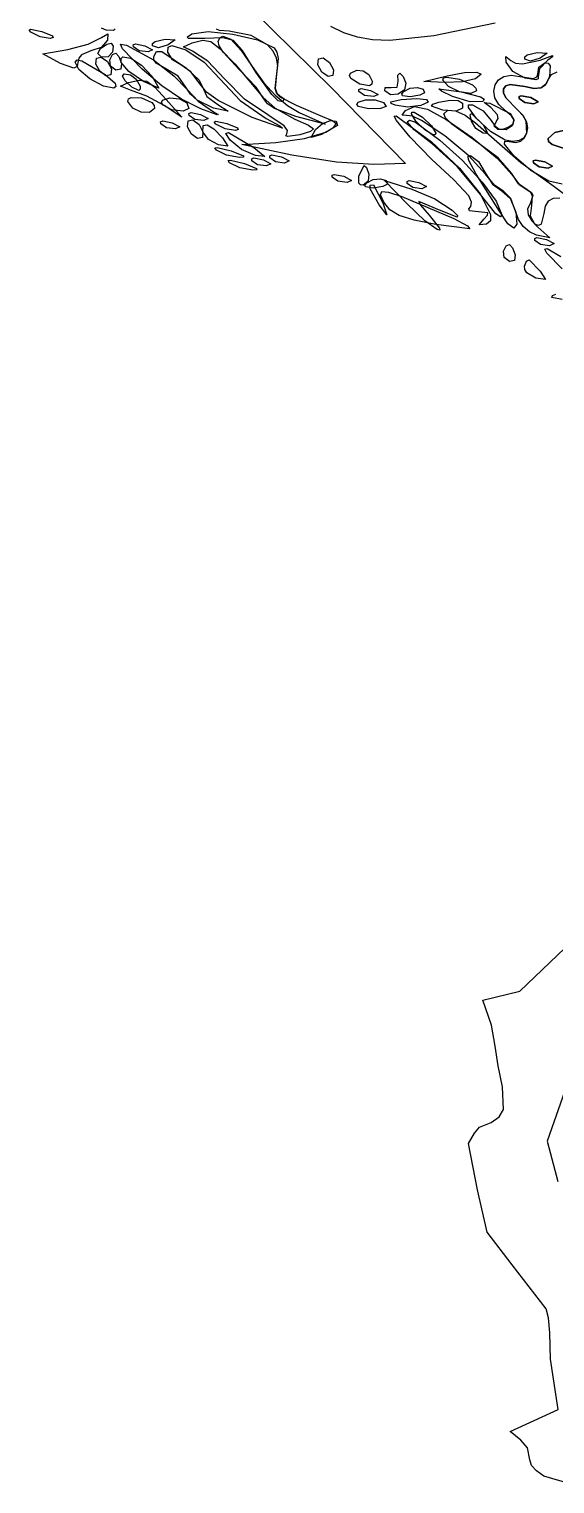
# Model space of a CAD drawing. Extents: x -886 to 651, y -59 to 942.
# Drawn here: x -266.1 to -226.4, y -53 to 56.7 of the extents above; entities that cross this region are included whole.
import ezdxf

# ---------------------------------------------------------------- set-up
doc = ezdxf.new("R2010")
doc.units = 0

msp = doc.modelspace()

# ---------------------------------------------------------------- linework, layer by layer
at = {"layer": 'IMAGES'}
for p, q in [((-229.04294, -15.847694), (-225.082, -12.050814)), ((-231.84958, -16.50785), (-229.04294, -15.847694)), ((-231.18942, -18.40629), (-231.84958, -16.50785)), ((-230.910415, -19.994557), (-231.18942, -18.40629)), ((-230.69333, -21.45902), (-230.910415, -19.994557)), ((-230.363461, -23.048484), (-230.69333, -21.45902)), ((-230.28122, -24.76176), (-230.363461, -23.048484)), ((-225.66012, -23.357467), (-226.98043, -27.154347)), ((-230.599851, -25.316266), (-230.28122, -24.76176)), ((-232.478803, -26.54645), (-232.09763, -26.08207)), ((-232.09763, -26.08207), (-231.220374, -25.731432)), ((-231.220374, -25.731432), (-230.599851, -25.316266)), ((-232.92185, -27.32035), (-232.478803, -26.54645)), ((-232.25162, -30.817884), (-232.92185, -27.32035)), ((-226.98043, -27.154347), (-226.185969, -30.188361)), ((-231.5195, -34.0059), (-232.25162, -30.817884)), ((-229.62106, -36.48246), (-231.5195, -34.0059)), ((-227.06247, -39.78324), (-229.62106, -36.48246)), ((-226.871617, -40.457755), (-227.06247, -39.78324)), ((-226.773635, -41.58883), (-226.871617, -40.457755)), ((-226.73239, -43.58012), (-226.773635, -41.58883)), ((-226.15427, -47.377), (-226.73239, -43.58012)), ((-229.78708, -49.02739), (-226.15427, -47.377)), ((-228.96091, -49.687546), (-229.78708, -49.02739)), ((-228.476086, -50.275953), (-228.96091, -49.687546)), ((-228.30075, -51.173876), (-228.476086, -50.275953)), ((-228.168031, -51.611103), (-228.30075, -51.173876)), ((-227.795572, -52.009679), (-228.168031, -51.611103)), ((-227.22849, -52.412156), (-227.795572, -52.009679)), ((-225.24606, -52.990281), (-227.22849, -52.412156))]:
    msp.add_line(p, q, dxfattribs=at)
at = {"layer": 'Layer 1'}
for p, q in [((-249.20862, 58.102394), (-243.27172, 52.265044)), ((-230.90533, 57.15761), (-235.530168, 56.202714)), ((-266.08896, 56.633157), (-265.977401, 56.701907)), ((-265.95537, 56.465109), (-266.08896, 56.633157)), ((-265.977401, 56.701907), (-265.12746, 56.532649)), ((-265.258102, 56.113489), (-265.95537, 56.465109)), ((-264.48453, 56.00669), (-265.258102, 56.113489)), ((-265.12746, 56.532649), (-264.331871, 56.189051)), ((-264.279121, 56.069087), (-264.48453, 56.00669)), ((-264.48453, 56.00669), (-264.48453, 56.00669)), ((-264.331871, 56.189051), (-264.279121, 56.069087)), ((-261.6401, 55.576621), (-260.61585, 56.072579)), ((-260.27507, 56.627854), (-260.632297, 56.782338)), ((-260.61585, 56.072579), (-260.145837, 56.347013)), ((-259.71713, 56.598873), (-260.27507, 56.627854)), ((-260.145837, 56.347013), (-260.17765, 55.877952)), ((-259.578895, 56.712645), (-259.71713, 56.598873)), ((-256.580947, 55.771917), (-255.81405, 55.950307)), ((-255.81405, 55.950307), (-255.064755, 55.90653)), ((-254.124928, 56.12921), (-253.80655, 56.343182)), ((-254.083249, 56.00412), (-254.124928, 56.12921)), ((-252.82898, 55.98756), (-254.083249, 56.00412)), ((-253.80655, 56.343182), (-252.559331, 56.519617)), ((-251.46579, 56.054902), (-252.82898, 55.98756)), ((-252.559331, 56.519617), (-250.699834, 56.334502)), ((-251.70583, 56.593802), (-251.936175, 56.709081)), ((-251.80596, 55.783193), (-251.661252, 56.06386)), ((-250.99437, 56.542023), (-251.70583, 56.593802)), ((-251.661252, 56.06386), (-251.45497, 56.182553)), ((-250.666605, 55.850121), (-251.46579, 56.054902)), ((-251.45497, 56.182553), (-250.869236, 55.943203)), ((-249.337371, 56.221477), (-250.99437, 56.542023)), ((-250.699834, 56.334502), (-248.842135, 55.891586)), ((-248.09866, 55.506209), (-249.337371, 56.221477)), ((-242.328953, 56.428107), (-243.30273, 56.912553)), ((-241.298281, 56.088698), (-242.328953, 56.428107)), ((-240.15689, 55.89539), (-241.298281, 56.088698)), ((-235.530168, 56.202714), (-238.850956, 55.849248)), ((-265.06007, 54.836499), (-263.17003, 55.173503)), ((-263.17003, 55.173503), (-261.6401, 55.576621)), ((-261.42952, 55.055217), (-262.138946, 54.773515)), ((-260.63869, 55.324164), (-261.42952, 55.055217)), ((-260.889776, 54.857389), (-260.68651, 55.249909)), ((-260.61041, 54.580708), (-260.889776, 54.857389)), ((-260.68651, 55.249909), (-260.223993, 55.561633)), ((-260.17765, 55.87795), (-260.63869, 55.324164)), ((-260.223993, 55.561633), (-259.88008, 55.644059)), ((-260.17765, 55.877952), (-260.17765, 55.87795)), ((-259.80398, 54.974858), (-260.116509, 54.616386)), ((-259.88008, 55.644059), (-259.750706, 55.414127)), ((-259.750706, 55.414127), (-259.80398, 54.974858)), ((-259.80398, 54.974858), (-259.80398, 54.974858)), ((-259.781445, 54.778233), (-259.54435, 54.893949)), ((-259.54435, 54.893949), (-259.308165, 54.630727)), ((-259.02906, 55.217492), (-259.17717, 55.5593)), ((-259.17717, 55.5593), (-258.724526, 55.493092)), ((-257.550237, 53.693161), (-259.02906, 55.217492)), ((-258.724526, 55.493092), (-256.69206, 54.378877)), ((-258.220725, 55.529626), (-258.059364, 55.592389)), ((-258.21356, 55.379991), (-258.220725, 55.529626)), ((-257.785638, 55.07078), (-258.21356, 55.379991)), ((-258.059364, 55.592389), (-257.34506, 55.448331)), ((-257.10039, 54.982087), (-257.785638, 55.07078)), ((-257.34506, 55.448331), (-256.771049, 55.140096)), ((-256.771049, 55.140096), (-257.10039, 54.982091)), ((-257.10039, 54.982091), (-257.10039, 54.982087)), ((-256.76751, 55.445401), (-256.762414, 55.618891)), ((-256.32732, 55.288621), (-256.76751, 55.445401)), ((-256.762414, 55.618891), (-256.580947, 55.771917)), ((-256.67869, 54.646456), (-256.467274, 55.008671)), ((-256.467274, 55.008671), (-256.072606, 55.014622)), ((-255.58734, 55.518311), (-256.32732, 55.288621)), ((-256.072606, 55.014622), (-254.208, 53.771669)), ((-255.61459, 54.959946), (-255.596386, 55.334588)), ((-255.250596, 54.390624), (-255.61459, 54.959946)), ((-255.596386, 55.334588), (-255.322628, 55.469136)), ((-255.064755, 55.90653), (-255.58734, 55.518309)), ((-255.58734, 55.518309), (-255.58734, 55.518311)), ((-255.322628, 55.469136), (-254.250156, 55.141285)), ((-254.439987, 55.373593), (-253.77311, 55.678439)), ((-253.75031, 55.035731), (-254.439987, 55.373593)), ((-254.250156, 55.141285), (-252.880597, 54.223065)), ((-253.77311, 55.678439), (-252.968639, 55.865081)), ((-252.596129, 54.278177), (-253.75031, 55.035731)), ((-252.968639, 55.865081), (-252.369051, 55.762238)), ((-252.369051, 55.762238), (-251.669828, 55.218255)), ((-251.732274, 55.454586), (-251.80596, 55.783193)), ((-251.411537, 54.945231), (-251.732274, 55.454586)), ((-251.669828, 55.218255), (-250.56645, 54.081479)), ((-250.23509, 53.662603), (-251.411537, 54.945231)), ((-250.869236, 55.943203), (-250.07187, 55.083507)), ((-249.986895, 55.080255), (-250.666605, 55.850121)), ((-250.07187, 55.083507), (-249.08598, 53.621833)), ((-248.98213, 53.45234), (-249.986895, 55.080255)), ((-248.842135, 55.891586), (-247.60031, 55.294622)), ((-247.677043, 55.036791), (-248.09866, 55.506209)), ((-247.409054, 54.512176), (-247.677043, 55.036791)), ((-247.60031, 55.294622), (-247.60031, 55.294618)), ((-247.60031, 55.294618), (-247.389227, 54.966676)), ((-247.389227, 54.966676), (-247.282941, 54.484524)), ((-238.850956, 55.849248), (-240.15689, 55.89539)), ((-228.495016, 54.762724), (-227.72811, 54.941114)), ((-227.72811, 54.941114), (-226.978824, 54.897337)), ((-226.978824, 54.897337), (-227.50141, 54.509115)), ((-263.70624, 54.112625), (-265.06007, 54.836499)), ((-262.700335, 53.766076), (-263.70624, 54.112625)), ((-262.464625, 53.881272), (-262.700335, 53.766076)), ((-262.62157, 54.218538), (-262.46884, 54.390003)), ((-262.336979, 53.656189), (-262.62157, 54.218538)), ((-262.46884, 54.390003), (-262.110545, 54.320033)), ((-262.40393, 54.188965), (-262.464625, 53.881272)), ((-262.342979, 54.504884), (-262.40393, 54.188965)), ((-262.138946, 54.773515), (-262.342979, 54.504884)), ((-262.110545, 54.320033), (-260.34018, 53.27502)), ((-261.05211, 54.073238), (-261.006573, 54.514926)), ((-260.751984, 53.523822), (-261.05211, 54.073238)), ((-261.006573, 54.514926), (-260.64401, 54.591537)), ((-260.64401, 54.591537), (-260.175548, 54.25592)), ((-260.116509, 54.616386), (-260.61041, 54.580708)), ((-260.175548, 54.25592), (-259.87543, 53.706503)), ((-259.98716, 54.386471), (-259.781445, 54.778233)), ((-259.933637, 53.913913), (-259.98716, 54.386471)), ((-259.54746, 53.603941), (-259.933637, 53.913913)), ((-259.308165, 54.630727), (-259.10465, 54.11142)), ((-259.10465, 54.11142), (-259.160387, 53.67291)), ((-259.137931, 54.482951), (-259.004395, 54.623562)), ((-259.12635, 54.195276), (-259.137931, 54.482951)), ((-258.567988, 53.520282), (-259.12635, 54.195276)), ((-259.10465, 54.11142), (-259.10465, 54.11142)), ((-259.004395, 54.623562), (-258.419589, 54.517396)), ((-258.419589, 54.517396), (-257.607171, 53.98439)), ((-257.607171, 53.98439), (-256.80238, 53.132156)), ((-256.69206, 54.378877), (-256.69206, 54.378873)), ((-256.69206, 54.378873), (-255.154456, 53.187425)), ((-256.662724, 54.390849), (-256.67869, 54.646456)), ((-256.483704, 54.129809), (-256.662724, 54.390849)), ((-255.75741, 53.713833), (-256.483704, 54.129809)), ((-254.62858, 54.007147), (-255.250596, 54.390624)), ((-253.872464, 53.473354), (-254.62858, 54.007147)), ((-254.208, 53.77167), (-253.241035, 52.851795)), ((-254.208, 53.771669), (-254.208, 53.77167)), ((-252.880597, 54.223065), (-251.69737, 52.961146)), ((-251.34207, 52.944711), (-252.596129, 54.278177)), ((-250.56645, 54.081479), (-250.56643, 54.081491)), ((-250.56643, 54.081491), (-248.44113, 51.572421)), ((-247.282941, 54.484524), (-247.40976, 53.317138)), ((-247.311046, 53.946858), (-247.409054, 54.512176)), ((-247.39937, 53.355333), (-247.311046, 53.946858)), ((-244.28895, 54.012785), (-244.243412, 54.454473)), ((-243.988824, 53.463369), (-244.28895, 54.012785)), ((-244.243412, 54.454473), (-243.88085, 54.531084)), ((-243.88085, 54.531084), (-243.412387, 54.195467)), ((-243.412387, 54.195467), (-243.11227, 53.64605)), ((-230.08797, 54.205599), (-230.091104, 54.630825)), ((-230.091104, 54.630825), (-229.71773, 54.349719)), ((-229.57675, 53.519957), (-230.08797, 54.205599)), ((-229.71773, 54.349719), (-229.365477, 54.140388)), ((-229.365477, 54.140388), (-228.840046, 54.074964)), ((-228.840046, 54.074964), (-227.52398, 54.373119)), ((-228.68158, 54.436208), (-228.676484, 54.609698)), ((-228.24139, 54.279429), (-228.68158, 54.436208)), ((-228.676484, 54.609698), (-228.495016, 54.762724)), ((-227.50141, 54.509118), (-228.24139, 54.279429)), ((-227.69815, 53.315045), (-227.607181, 53.830167)), ((-227.607181, 53.830167), (-227.15283, 54.151415)), ((-226.92068, 54.35031), (-227.557204, 53.698171)), ((-227.52398, 54.373119), (-226.570644, 54.709329)), ((-227.50141, 54.509115), (-227.50141, 54.509118)), ((-227.15283, 54.151415), (-226.904424, 54.127871)), ((-226.582292, 54.616702), (-226.92068, 54.350299)), ((-226.92068, 54.350299), (-226.92068, 54.35031)), ((-226.904424, 54.127871), (-226.758588, 53.926873)), ((-226.758588, 53.926873), (-226.81727, 53.123195)), ((-226.570644, 54.709329), (-226.582292, 54.616702)), ((-261.491332, 52.962856), (-262.336979, 53.656189)), ((-260.478642, 52.404026), (-261.491332, 52.962856)), ((-260.28352, 53.188205), (-260.751984, 53.523822)), ((-260.34018, 53.275028), (-259.598189, 52.615988)), ((-260.34018, 53.27502), (-260.34018, 53.275028)), ((-259.920966, 53.264816), (-260.28352, 53.188205)), ((-259.87543, 53.706503), (-259.920966, 53.264816)), ((-259.87543, 53.706503), (-259.87543, 53.706503)), ((-259.160387, 53.67291), (-259.54746, 53.603941)), ((-259.18591, 52.392096), (-258.57619, 52.674416)), ((-259.040135, 53.16114), (-258.905967, 53.325299)), ((-258.84737, 52.814626), (-259.040135, 53.16114)), ((-258.905967, 53.325299), (-258.43933, 53.258858)), ((-258.33321, 52.334003), (-258.84737, 52.814626)), ((-258.57619, 52.674416), (-257.770359, 52.852503)), ((-257.44843, 52.765096), (-258.567988, 53.520282)), ((-258.43933, 53.258858), (-257.995996, 52.933243)), ((-257.995996, 52.933243), (-257.70753, 52.392682)), ((-257.770359, 52.852503), (-257.196431, 52.774395)), ((-256.060941, 52.420099), (-257.550237, 53.693161)), ((-256.286853, 52.25052), (-257.44843, 52.765096)), ((-257.196431, 52.774395), (-256.606598, 52.328518)), ((-256.80238, 53.132158), (-256.286853, 52.25052)), ((-256.80238, 53.132156), (-256.80238, 53.132158)), ((-254.84291, 53.144395), (-255.75741, 53.713833)), ((-255.154456, 53.187425), (-254.16124, 52.143733)), ((-254.19541, 52.258773), (-254.84291, 53.144395)), ((-253.18606, 52.542627), (-253.872464, 53.473354)), ((-253.241035, 52.851795), (-252.92957, 52.1781)), ((-251.69737, 52.961157), (-250.153228, 51.331996)), ((-251.69737, 52.961146), (-251.69737, 52.961157)), ((-249.833565, 51.42747), (-251.34207, 52.944711)), ((-248.959381, 52.332505), (-250.23509, 53.662603)), ((-249.08598, 53.621833), (-249.08598, 53.62183)), ((-249.08598, 53.62183), (-248.376833, 52.64118)), ((-247.761645, 51.763693), (-248.98213, 53.45234)), ((-247.40976, 53.317138), (-247.521099, 52.250135)), ((-247.51283, 52.23081), (-247.39937, 53.355333)), ((-243.52036, 53.127752), (-243.988824, 53.463369)), ((-243.157806, 53.204363), (-243.52036, 53.127752)), ((-243.11227, 53.64605), (-243.157806, 53.204363)), ((-243.11227, 53.64605), (-243.11227, 53.64605)), ((-241.902379, 53.196304), (-241.82259, 53.377531)), ((-241.799216, 52.981116), (-241.902379, 53.196304)), ((-241.82259, 53.377531), (-241.347194, 53.611402)), ((-241.13436, 52.556607), (-241.799216, 52.981116)), ((-241.347194, 53.611402), (-240.85925, 53.567607)), ((-240.85925, 53.567607), (-240.442834, 53.277212)), ((-240.442834, 53.277212), (-240.18202, 52.771288)), ((-240.18202, 52.771288), (-240.204792, 52.550409)), ((-240.18202, 52.771288), (-240.18202, 52.771288)), ((-238.304842, 52.33807), (-238.22031, 52.767602)), ((-238.261195, 53.236222), (-238.10639, 53.377585)), ((-238.22031, 52.767602), (-238.261195, 53.236222)), ((-238.10639, 53.377585), (-237.84934, 53.12096)), ((-237.84934, 53.12096), (-237.64443, 52.632721)), ((-236.29009, 52.756054), (-234.54304, 53.183839)), ((-234.6993, 52.682474), (-236.29009, 52.756054)), ((-234.86824, 52.850942), (-234.809123, 53.020485)), ((-234.43731, 52.374728), (-234.86824, 52.850942)), ((-234.809123, 53.020485), (-234.548172, 53.09309)), ((-233.363811, 52.732739), (-234.6993, 52.682474)), ((-234.548172, 53.09309), (-233.58876, 52.936282)), ((-234.54304, 53.183839), (-233.221541, 53.428202)), ((-233.58876, 52.936282), (-232.630044, 52.495272)), ((-232.38683, 52.95691), (-233.363811, 52.732739)), ((-233.221541, 53.428202), (-232.299653, 53.458993)), ((-231.960406, 53.295474), (-232.38683, 52.956909)), ((-232.38683, 52.956909), (-232.38683, 52.95691)), ((-232.299653, 53.458993), (-231.960406, 53.295474)), ((-230.92049, 52.496126), (-230.656217, 52.879484)), ((-230.656217, 52.879484), (-230.242487, 53.140188)), ((-230.242487, 53.140188), (-229.696618, 53.237605)), ((-229.696618, 53.237605), (-229.03593, 53.131102)), ((-228.63986, 53.009049), (-229.57675, 53.519957)), ((-229.03593, 53.131102), (-228.021905, 52.991574)), ((-227.842376, 52.885261), (-228.63986, 53.009049)), ((-228.021905, 52.991574), (-227.751796, 53.098452)), ((-227.660698, 52.963686), (-227.842376, 52.885261)), ((-227.751796, 53.098452), (-227.69815, 53.315045)), ((-227.557204, 53.698171), (-227.66632, 53.13035)), ((-227.66632, 53.13035), (-227.660698, 52.963686)), ((-227.102434, 52.509814), (-226.87093, 52.940796)), ((-226.81727, 53.123197), (-227.070753, 52.577992)), ((-226.87093, 52.940796), (-226.644202, 53.2757)), ((-226.81727, 53.123195), (-226.81727, 53.123197)), ((-226.644202, 53.2757), (-226.2341, 53.483346)), ((-259.69292, 52.245188), (-260.478642, 52.404026)), ((-259.530345, 52.377663), (-259.69292, 52.245188)), ((-259.598189, 52.615988), (-259.530345, 52.377663)), ((-258.43114, 52.104254), (-259.18591, 52.392096)), ((-258.587882, 51.440505), (-258.383521, 51.559621)), ((-257.195237, 51.641804), (-258.43114, 52.104254)), ((-258.383521, 51.559621), (-257.60438, 51.533345)), ((-257.809208, 52.077654), (-258.33321, 52.334003)), ((-257.697371, 52.164515), (-257.809208, 52.077654)), ((-257.70753, 52.392683), (-257.697371, 52.164515)), ((-257.70753, 52.392682), (-257.70753, 52.392683)), ((-255.89848, 50.936654), (-257.195237, 51.641804)), ((-256.606598, 52.328518), (-255.75305, 51.403296)), ((-254.58208, 51.414358), (-256.060941, 52.420099)), ((-253.893868, 51.79578), (-254.19541, 52.258773)), ((-254.16124, 52.143733), (-253.326485, 51.266154)), ((-253.410949, 51.356286), (-253.893868, 51.79578)), ((-252.687335, 51.953871), (-253.18606, 52.542627)), ((-252.92957, 52.1781), (-252.67375, 51.630019)), ((-251.813578, 51.310728), (-252.687335, 51.953871)), ((-252.67375, 51.630019), (-251.84061, 51.01216)), ((-248.32631, 51.380423), (-248.959381, 52.332505)), ((-248.44113, 51.572421), (-247.501727, 50.738084)), ((-248.376833, 52.64118), (-247.508467, 51.71414)), ((-247.27868, 51.308611), (-247.761645, 51.763693)), ((-247.521099, 52.250135), (-247.39805, 51.876643)), ((-247.385608, 51.81584), (-247.51283, 52.23081)), ((-247.508467, 51.71414), (-246.584028, 50.93866)), ((-247.39805, 51.876643), (-247.1665, 51.681388)), ((-247.1468, 51.576873), (-247.385608, 51.81584)), ((-247.1665, 51.681388), (-246.825251, 51.45499)), ((-245.89356, 50.937991), (-247.1468, 51.576873)), ((-243.27172, 52.265044), (-243.27173, 52.265037)), ((-243.27173, 52.265037), (-237.67784, 46.559407)), ((-241.195325, 52.159999), (-241.033964, 52.222762)), ((-241.18816, 52.010364), (-241.195325, 52.159999)), ((-240.760236, 51.701153), (-241.18816, 52.010364)), ((-240.391933, 52.436305), (-241.13436, 52.556607)), ((-241.033964, 52.222762), (-240.31966, 52.078704)), ((-240.07498, 51.61246), (-240.760236, 51.701153)), ((-240.204792, 52.550409), (-240.391933, 52.436305)), ((-240.31966, 52.078704), (-239.745647, 51.770469)), ((-239.745647, 51.770469), (-240.07498, 51.612464)), ((-240.07498, 51.612464), (-240.07498, 51.61246)), ((-239.23926, 52.052309), (-239.199064, 52.313372)), ((-238.809338, 51.744406), (-239.23926, 52.052309)), ((-239.199064, 52.313372), (-238.76118, 52.290686)), ((-238.232711, 51.799472), (-238.809338, 51.744406)), ((-238.76118, 52.290686), (-238.304842, 52.33807)), ((-237.760651, 52.126058), (-238.232711, 51.799472)), ((-237.951053, 51.81916), (-237.81305, 52.001151)), ((-237.908376, 51.684143), (-237.951053, 51.81916)), ((-237.3315, 51.597382), (-237.908376, 51.684143)), ((-237.81305, 52.001151), (-237.326669, 52.241897)), ((-237.64443, 52.632721), (-237.760651, 52.126058)), ((-237.64443, 52.632721), (-237.64443, 52.632721)), ((-236.588341, 51.711776), (-237.3315, 51.597382)), ((-237.326669, 52.241897), (-236.774516, 52.295727)), ((-236.774516, 52.295727), (-236.34766, 52.175583)), ((-236.23717, 51.894407), (-236.588341, 51.711776)), ((-236.34766, 52.175583), (-236.23717, 51.894407)), ((-236.23717, 51.894407), (-236.23717, 51.894407)), ((-234.963092, 52.017592), (-235.156727, 52.190329)), ((-235.156727, 52.190329), (-233.46336, 51.981551)), ((-234.14036, 51.62628), (-234.963092, 52.017592)), ((-233.59109, 51.968778), (-234.43731, 52.374728)), ((-232.794591, 51.209903), (-234.14036, 51.62628)), ((-232.744174, 51.847031), (-233.59109, 51.968778)), ((-233.46336, 51.981551), (-232.011071, 51.607126)), ((-232.31161, 52.054118), (-232.744174, 51.847031)), ((-232.630044, 52.495272), (-232.369838, 52.26024)), ((-232.369838, 52.26024), (-232.31161, 52.054119)), ((-232.31161, 52.054119), (-232.31161, 52.054118)), ((-232.011071, 51.607126), (-231.743872, 51.414563)), ((-231.017985, 52.030747), (-230.92049, 52.496126)), ((-230.931383, 51.523982), (-231.017985, 52.030747)), ((-230.112392, 52.417372), (-230.278454, 52.202072)), ((-230.278454, 52.202072), (-230.27792, 51.897963)), ((-230.27792, 51.897963), (-230.105684, 51.521063)), ((-230.276624, 52.201848), (-230.110562, 52.417148)), ((-230.27609, 51.897739), (-230.276624, 52.201848)), ((-230.103854, 51.520839), (-230.27609, 51.897739)), ((-229.784839, 52.527842), (-230.112392, 52.417372)), ((-230.110562, 52.417148), (-229.783009, 52.527617)), ((-228.66568, 52.370214), (-229.784839, 52.527842)), ((-229.783009, 52.527617), (-228.66385, 52.369986)), ((-229.100105, 51.617762), (-228.938742, 51.680525)), ((-229.09294, 51.468127), (-229.100105, 51.617762)), ((-228.938634, 51.680623), (-229.099995, 51.61786)), ((-229.099995, 51.61786), (-229.09283, 51.468224)), ((-228.938742, 51.680525), (-228.22443, 51.536467)), ((-228.22433, 51.536564), (-228.938634, 51.680623)), ((-227.955334, 52.217642), (-228.66568, 52.370214)), ((-228.66385, 52.369986), (-227.989444, 52.227418)), ((-227.989444, 52.227418), (-227.472123, 52.273024)), ((-227.4369, 52.281521), (-227.955334, 52.217642)), ((-227.472123, 52.273024), (-227.102434, 52.509814)), ((-227.070753, 52.577992), (-227.4369, 52.281521)), ((-258.62414, 51.245799), (-258.587882, 51.440505)), ((-258.255058, 50.740155), (-258.62414, 51.245799)), ((-257.622285, 50.436539), (-258.255058, 50.740155)), ((-257.60438, 51.533345), (-256.833821, 51.181658)), ((-256.61377, 50.713106), (-256.987847, 50.404379)), ((-256.833821, 51.181658), (-256.638729, 50.948533)), ((-256.638729, 50.948533), (-256.61377, 50.713106)), ((-256.61377, 50.713106), (-256.61377, 50.713106)), ((-256.084997, 51.17523), (-256.00756, 51.348021)), ((-255.97813, 50.980658), (-256.084997, 51.17523)), ((-256.00756, 51.348021), (-255.455, 51.533994)), ((-255.30385, 50.621525), (-255.97813, 50.980658)), ((-254.5584, 50.05867), (-255.89848, 50.936654)), ((-255.75305, 51.403296), (-255.75305, 51.40329)), ((-255.75305, 51.40329), (-254.5584, 50.05867)), ((-255.455, 51.533994), (-254.73, 51.457016)), ((-254.460988, 50.507818), (-255.30385, 50.621525)), ((-254.73, 51.457016), (-254.173575, 51.134614)), ((-253.13456, 50.691992), (-254.58208, 51.414358)), ((-254.02629, 50.730521), (-254.460988, 50.507818)), ((-254.173575, 51.134614), (-254.02629, 50.730521)), ((-254.02629, 50.730521), (-254.02629, 50.730521)), ((-252.16718, 50.746303), (-253.410949, 51.356286)), ((-253.326485, 51.266154), (-252.16986, 50.474083)), ((-251.881581, 50.236484), (-253.13456, 50.691992)), ((-252.16986, 50.474083), (-251.817237, 50.26507)), ((-251.057564, 50.519805), (-252.16718, 50.746303)), ((-251.84061, 51.01216), (-251.057564, 50.519805)), ((-249.23748, 50.048557), (-251.813578, 51.310728)), ((-250.153228, 51.331996), (-248.18901, 49.958797)), ((-248.06763, 50.228071), (-249.833565, 51.42747)), ((-248.084534, 51.069295), (-248.32631, 51.380423)), ((-247.555907, 50.726979), (-248.084534, 51.069295)), ((-245.94999, 50.114883), (-247.555907, 50.726979)), ((-247.501727, 50.738084), (-246.01802, 49.925351)), ((-246.96866, 51.21108), (-247.27868, 51.308611)), ((-246.825251, 51.45499), (-246.96866, 51.21108)), ((-246.584028, 50.93866), (-245.70666, 50.41269)), ((-243.91914, 50.098197), (-245.89356, 50.937991)), ((-241.35009, 51.019968), (-241.258, 51.191866)), ((-241.234197, 50.870325), (-241.35009, 51.019968)), ((-241.258, 51.191866), (-240.705239, 51.381161)), ((-240.48051, 50.702086), (-241.234197, 50.870325)), ((-240.705239, 51.381161), (-239.964477, 51.359444)), ((-239.560492, 50.726626), (-240.48051, 50.702086)), ((-239.964477, 51.359444), (-239.340165, 51.173113)), ((-239.13675, 50.86857), (-239.560492, 50.726626)), ((-239.340165, 51.173113), (-239.13675, 50.86857)), ((-239.13675, 50.86857), (-239.13675, 50.86857)), ((-238.777562, 51.225554), (-238.00101, 51.407038)), ((-238.757089, 51.103107), (-238.777562, 51.225554)), ((-238.46285, 50.960743), (-238.757089, 51.103107)), ((-237.535242, 50.830385), (-238.46285, 50.960743)), ((-238.00101, 51.407038), (-236.815762, 51.466558)), ((-237.927801, 50.222633), (-237.68069, 50.561921)), ((-237.68069, 50.561921), (-236.985869, 50.857415)), ((-236.53016, 50.948623), (-237.535242, 50.830385)), ((-236.985869, 50.857415), (-236.011061, 50.655794)), ((-236.815762, 51.466558), (-236.093294, 51.384362)), ((-235.956971, 51.198899), (-236.53016, 50.94862)), ((-236.53016, 50.94862), (-236.53016, 50.948623)), ((-236.093294, 51.384362), (-235.956971, 51.198899)), ((-236.011061, 50.655794), (-234.60952, 49.897802)), ((-235.713243, 50.898203), (-235.606698, 51.033943)), ((-234.8576, 50.593369), (-235.713243, 50.898203)), ((-235.606698, 51.033943), (-235.15731, 51.185023)), ((-235.15731, 51.185023), (-234.307266, 51.348156)), ((-233.863704, 50.509697), (-234.8576, 50.593369)), ((-234.79306, 50.308941), (-234.480587, 50.581299)), ((-234.480587, 50.581299), (-233.8969, 50.53965)), ((-234.307266, 51.348156), (-233.707019, 51.32476)), ((-233.8969, 50.53965), (-233.160918, 50.216836)), ((-233.366, 50.7454), (-233.863704, 50.509697)), ((-233.707019, 51.32476), (-233.384089, 51.121589)), ((-233.384089, 51.121589), (-233.366, 50.7454)), ((-233.366, 50.7454), (-233.366, 50.7454)), ((-232.922925, 50.788384), (-232.908636, 50.999118)), ((-232.324144, 49.960481), (-232.922925, 50.788384)), ((-232.908636, 50.999118), (-232.6121, 50.995364)), ((-231.83943, 51.244221), (-232.794591, 51.209903)), ((-232.6121, 50.995364), (-231.820706, 50.537331)), ((-231.743872, 51.414563), (-231.83943, 51.244221)), ((-231.83943, 51.244221), (-231.83943, 51.244221)), ((-231.820706, 50.537331), (-231.2077, 49.805944)), ((-231.24516, 50.79174), (-231.73468, 51.17245)), ((-231.73468, 51.17245), (-231.30836, 51.132075)), ((-231.30836, 51.132075), (-229.77283, 50.3505)), ((-230.720954, 50.243544), (-231.24516, 50.79174)), ((-230.643365, 51.016462), (-230.931383, 51.523982)), ((-230.13661, 50.548822), (-230.643365, 51.016462)), ((-229.666544, 50.164652), (-230.13661, 50.548822)), ((-230.105684, 51.521063), (-229.22569, 50.612974)), ((-229.22386, 50.612746), (-230.103854, 51.520839)), ((-229.22569, 50.612974), (-228.787966, 50.170939)), ((-228.824095, 50.202878), (-229.22386, 50.612746)), ((-228.665012, 51.158916), (-229.09294, 51.468127)), ((-229.09283, 51.468228), (-228.664903, 51.159019)), ((-229.09283, 51.468224), (-229.09283, 51.468228)), ((-227.97976, 51.070223), (-228.665012, 51.158916)), ((-228.664903, 51.159019), (-227.97965, 51.070323)), ((-228.22443, 51.536467), (-227.650426, 51.228232)), ((-227.650318, 51.228329), (-228.22433, 51.536564)), ((-227.650426, 51.228232), (-227.97976, 51.070227)), ((-227.97976, 51.070227), (-227.97976, 51.070223)), ((-227.97965, 51.070323), (-227.650318, 51.228329)), ((-256.987847, 50.404379), (-257.622285, 50.436539)), ((-256.156035, 49.72239), (-255.994674, 49.785153)), ((-256.14887, 49.572755), (-256.156035, 49.72239)), ((-255.720947, 49.263544), (-256.14887, 49.572755)), ((-255.994674, 49.785153), (-255.28037, 49.641095)), ((-255.28037, 49.641095), (-254.706359, 49.33286)), ((-254.13808, 49.336225), (-254.092543, 49.777912)), ((-254.092543, 49.777912), (-253.72998, 49.854523)), ((-254.024175, 50.34893), (-253.862814, 50.411693)), ((-254.01701, 50.199295), (-254.024175, 50.34893)), ((-253.589086, 49.890083), (-254.01701, 50.199295)), ((-253.862814, 50.411693), (-253.14851, 50.267635)), ((-253.72998, 49.854523), (-253.261525, 49.518906)), ((-252.90383, 49.80139), (-253.589086, 49.890083)), ((-253.261525, 49.518906), (-252.9614, 48.96949)), ((-253.14851, 50.267635), (-252.574497, 49.959399)), ((-252.96314, 48.969616), (-252.95895, 49.427833)), ((-252.95895, 49.427833), (-252.658305, 49.487305)), ((-252.574497, 49.959399), (-252.90383, 49.801394)), ((-252.90383, 49.801394), (-252.90383, 49.80139)), ((-252.658305, 49.487305), (-252.142365, 49.173328)), ((-252.11434, 49.695218), (-252.002781, 49.763968)), ((-251.98075, 49.52717), (-252.11434, 49.695218)), ((-252.002781, 49.763968), (-251.15284, 49.59471)), ((-251.283478, 49.17555), (-251.98075, 49.52717)), ((-251.817237, 50.26507), (-251.881581, 50.236484)), ((-251.15284, 49.59471), (-250.35725, 49.251112)), ((-246.955879, 49.224603), (-249.23748, 50.048557)), ((-248.18901, 49.958797), (-247.158743, 49.399127)), ((-246.842999, 49.408818), (-248.06763, 50.228071)), ((-247.158743, 49.399127), (-246.955879, 49.224603)), ((-246.58878, 49.056848), (-246.842999, 49.408818)), ((-246.01802, 49.925351), (-244.994974, 49.468311)), ((-243.7491, 49.532233), (-245.94999, 50.114883)), ((-245.70666, 50.41269), (-243.7491, 49.532233)), ((-244.994974, 49.468311), (-244.613197, 49.184874)), ((-244.46354, 49.133889), (-243.934405, 49.579858)), ((-242.81041, 49.434488), (-244.00738, 48.74801)), ((-243.934405, 49.579858), (-243.344876, 49.80364)), ((-243.183198, 49.799772), (-243.91914, 50.098197)), ((-243.344876, 49.80364), (-242.901397, 49.767696)), ((-242.911271, 49.560123), (-243.183198, 49.799772)), ((-243.088484, 49.300898), (-242.911271, 49.560123)), ((-242.901397, 49.767696), (-242.81041, 49.434488)), ((-242.81041, 49.434488), (-242.81041, 49.434488)), ((-238.526214, 50.135212), (-238.38703, 50.167497)), ((-238.35653, 49.814617), (-238.526214, 50.135212)), ((-238.38703, 50.167497), (-235.70485, 48.204347)), ((-237.317454, 48.559363), (-238.35653, 49.814617)), ((-237.59889, 50.196743), (-237.927801, 50.222633)), ((-237.149085, 50.131478), (-237.59889, 50.196743)), ((-237.56164, 49.706843), (-237.364541, 49.845848)), ((-237.03391, 49.118656), (-237.56164, 49.706843)), ((-237.364541, 49.845848), (-236.91759, 49.680929)), ((-237.221644, 50.315045), (-237.185983, 50.438363)), ((-236.89673, 49.771865), (-237.221644, 50.315045)), ((-237.185983, 50.438363), (-237.01315, 50.433869)), ((-236.46526, 49.814735), (-237.149085, 50.131478)), ((-237.01315, 50.433869), (-236.390611, 50.056038)), ((-236.91759, 49.680929), (-235.0847, 48.334353)), ((-236.226172, 49.120956), (-236.89673, 49.771865)), ((-234.695145, 48.650042), (-236.46526, 49.814735)), ((-236.390611, 50.056038), (-235.72005, 49.405129)), ((-235.72005, 49.40513), (-235.395144, 48.86195)), ((-235.72005, 49.405129), (-235.72005, 49.40513)), ((-234.660149, 50.004938), (-234.79306, 50.308941)), ((-234.187255, 49.533384), (-234.660149, 50.004938)), ((-234.60952, 49.897802), (-232.6345, 48.524181)), ((-232.51987, 48.345341), (-234.187255, 49.533384)), ((-233.160918, 50.216836), (-232.39156, 49.645699)), ((-232.789605, 50.233601), (-232.687301, 50.351977)), ((-232.70616, 49.756811), (-232.789605, 50.233601)), ((-232.372201, 49.199758), (-232.70616, 49.756811)), ((-232.687301, 50.351977), (-231.82365, 49.48176)), ((-232.39156, 49.645699), (-232.39156, 49.645693)), ((-232.39156, 49.645693), (-228.962655, 46.653574)), ((-231.25451, 48.985717), (-232.324144, 49.960481)), ((-231.82365, 49.48176), (-231.8234, 49.48176)), ((-231.8234, 49.48176), (-231.505493, 48.926104)), ((-231.2077, 49.805944), (-230.936786, 49.401014)), ((-230.982448, 49.395138), (-230.79824, 49.75909)), ((-230.71544, 49.13666), (-230.982448, 49.395138)), ((-230.936786, 49.401014), (-230.63919, 49.191476)), ((-230.79824, 49.75909), (-230.677084, 49.976408)), ((-230.677084, 49.976408), (-230.720954, 50.243544)), ((-229.626165, 49.416103), (-230.072989, 49.121453)), ((-229.87235, 49.325632), (-229.538947, 49.574032)), ((-229.77283, 50.3505), (-229.7728, 50.3505)), ((-229.7728, 50.3505), (-229.488318, 49.874492)), ((-229.468834, 49.846714), (-229.666544, 50.164652)), ((-229.488318, 49.874492), (-229.626165, 49.416103)), ((-229.538947, 49.574032), (-229.468834, 49.846714)), ((-228.579747, 49.75197), (-228.824095, 50.202878)), ((-228.787966, 50.170939), (-228.535712, 49.706981)), ((-228.519423, 48.872438), (-228.579747, 49.75197)), ((-228.535712, 49.706981), (-228.455281, 49.254586)), ((-255.0357, 49.174851), (-255.720947, 49.263544)), ((-254.706359, 49.33286), (-255.0357, 49.174855)), ((-255.0357, 49.174855), (-255.0357, 49.174851)), ((-253.837955, 48.786808), (-254.13808, 49.336225)), ((-253.3695, 48.451191), (-253.837955, 48.786808)), ((-253.006938, 48.527802), (-253.3695, 48.451191)), ((-252.9614, 48.96949), (-253.006938, 48.527802)), ((-252.542768, 48.385631), (-252.96314, 48.969616)), ((-252.9614, 48.96949), (-252.9614, 48.96949)), ((-251.78521, 47.966886), (-252.542768, 48.385631)), ((-252.142365, 49.173328), (-251.49229, 48.511197)), ((-251.49229, 48.511197), (-251.088573, 47.868546)), ((-251.49229, 48.511197), (-251.49229, 48.511197)), ((-250.5099, 49.068751), (-251.283478, 49.17555)), ((-251.234929, 48.843584), (-251.028494, 48.916288)), ((-250.90009, 48.328092), (-251.234929, 48.843584)), ((-251.028494, 48.916288), (-249.13507, 47.77799)), ((-250.052165, 47.637902), (-250.90009, 48.328092)), ((-250.304497, 49.131148), (-250.5099, 49.068751)), ((-250.5099, 49.068751), (-250.5099, 49.068751)), ((-250.35725, 49.251112), (-250.304497, 49.131148)), ((-247.47196, 48.158088), (-245.306908, 48.451139)), ((-246.718258, 48.661492), (-246.63593, 48.805551)), ((-246.55983, 48.601499), (-246.718258, 48.661492)), ((-246.63593, 48.805551), (-246.58878, 49.056848)), ((-245.65009, 48.742051), (-246.55983, 48.601499)), ((-244.841849, 48.975851), (-245.65009, 48.742051)), ((-245.306908, 48.451139), (-243.69996, 48.943747)), ((-244.613197, 49.184874), (-244.841849, 48.975851)), ((-244.799636, 48.528764), (-244.46354, 49.133889)), ((-244.00738, 48.74801), (-244.799636, 48.528764)), ((-243.69996, 48.943747), (-243.088484, 49.300898)), ((-235.723585, 46.903468), (-237.317454, 48.559363)), ((-235.65634, 48.053523), (-237.03391, 49.118656)), ((-235.60363, 48.743125), (-236.226172, 49.120956)), ((-235.430803, 48.738632), (-235.60363, 48.743125)), ((-235.395144, 48.86195), (-235.430803, 48.738632)), ((-235.0847, 48.334353), (-235.0847, 48.334343)), ((-235.0847, 48.334343), (-233.380467, 46.793449)), ((-232.887725, 47.149114), (-234.695145, 48.650042)), ((-232.6345, 48.524181), (-232.63448, 48.524168)), ((-232.63448, 48.524168), (-230.741859, 46.956434)), ((-230.683971, 46.996709), (-232.51987, 48.345341)), ((-231.8224, 48.845765), (-232.372201, 49.199758)), ((-231.584571, 48.820634), (-231.8224, 48.845765)), ((-231.505493, 48.926104), (-231.584571, 48.820634)), ((-230.15278, 48.338154), (-231.25451, 48.985717)), ((-230.072989, 49.121453), (-230.71544, 49.13666)), ((-230.63919, 49.191476), (-230.292012, 49.169095)), ((-230.292012, 49.169095), (-229.87235, 49.325632)), ((-229.578819, 48.230409), (-230.15278, 48.338154)), ((-229.108441, 48.301667), (-229.578819, 48.230409)), ((-228.755293, 48.518442), (-229.108441, 48.301667)), ((-228.967129, 48.26496), (-228.684507, 48.516517)), ((-228.533024, 48.847244), (-228.755293, 48.518442)), ((-228.684507, 48.516517), (-228.519423, 48.872438)), ((-228.455281, 49.254586), (-228.533024, 48.847244)), ((-226.918941, 48.461515), (-226.404452, 48.904288)), ((-226.871167, 48.225453), (-226.918941, 48.461515)), ((-226.404282, 48.904405), (-226.918771, 48.461633)), ((-226.918771, 48.461633), (-226.870997, 48.22557)), ((-226.404452, 48.904288), (-225.09749, 49.218232)), ((-225.09732, 49.218348), (-226.404282, 48.904405)), ((-252.059636, 47.74234), (-251.883136, 47.784414)), ((-251.95263, 47.586051), (-252.059636, 47.74234)), ((-251.175076, 47.204077), (-251.95263, 47.586051)), ((-251.883136, 47.784414), (-250.82731, 47.532891)), ((-251.088573, 47.868546), (-251.78521, 47.966886)), ((-250.1944, 47.014151), (-251.175076, 47.204077)), ((-250.82731, 47.532891), (-249.916124, 47.144602)), ((-249.00318, 47.165622), (-250.052165, 47.637902)), ((-250.03447, 48.007148), (-247.47196, 48.158088)), ((-246.25654, 47.208446), (-250.03447, 48.007148)), ((-249.13507, 47.777991), (-248.291795, 47.086702)), ((-249.13507, 47.77799), (-249.13507, 47.777991)), ((-247.918895, 47.155309), (-247.757532, 47.218072)), ((-247.757532, 47.218072), (-247.04322, 47.074014)), ((-242.883266, 46.666344), (-246.25654, 47.208446)), ((-235.70485, 48.20435), (-233.598201, 46.22423)), ((-235.70485, 48.204347), (-235.70485, 48.20435)), ((-233.766263, 46.350616), (-235.65634, 48.053523)), ((-232.954191, 47.122688), (-232.782, 47.17698)), ((-232.782, 47.17698), (-232.174827, 46.718491)), ((-230.198934, 48.028982), (-230.187763, 48.244061)), ((-229.484216, 47.133687), (-230.198934, 48.028982)), ((-230.187763, 48.244061), (-229.84711, 48.220346)), ((-229.84711, 48.220346), (-229.35782, 48.15412)), ((-229.35782, 48.15412), (-228.967129, 48.26496)), ((-226.615865, 47.997546), (-226.871167, 48.225453)), ((-226.870997, 48.22557), (-226.615695, 47.997663)), ((-225.47013, 47.620012), (-226.615865, 47.997546)), ((-226.615695, 47.997663), (-225.46996, 47.620128)), ((-251.065206, 46.787162), (-250.888706, 46.829236)), ((-250.9582, 46.630873), (-251.065206, 46.787162)), ((-250.180646, 46.2489), (-250.9582, 46.630873)), ((-250.888706, 46.829236), (-249.83288, 46.577713)), ((-249.896197, 47.038637), (-250.1944, 47.014153)), ((-250.1944, 47.014153), (-250.1944, 47.014151)), ((-249.19997, 46.058973), (-250.180646, 46.2489)), ((-249.916124, 47.144602), (-249.896197, 47.038637)), ((-249.83288, 46.577713), (-248.92169, 46.189424)), ((-249.279295, 46.933735), (-249.117934, 46.996498)), ((-249.27213, 46.7841), (-249.279295, 46.933735)), ((-248.844207, 46.474889), (-249.27213, 46.7841)), ((-248.901763, 46.083459), (-249.19997, 46.058975)), ((-249.117934, 46.996498), (-248.40363, 46.85244)), ((-248.291795, 47.086702), (-249.00318, 47.165622)), ((-248.92169, 46.189424), (-248.901763, 46.083459)), ((-248.15896, 46.386196), (-248.844207, 46.474889)), ((-248.40363, 46.85244), (-247.829622, 46.544205)), ((-247.829622, 46.544205), (-248.15896, 46.3862)), ((-248.15896, 46.3862), (-248.15896, 46.386196)), ((-247.91173, 47.005674), (-247.918895, 47.155309)), ((-247.483802, 46.696463), (-247.91173, 47.005674)), ((-246.79855, 46.60777), (-247.483802, 46.696463)), ((-247.04322, 47.074014), (-246.469216, 46.765779)), ((-246.469216, 46.765779), (-246.79855, 46.607774)), ((-246.79855, 46.607774), (-246.79855, 46.60777)), ((-240.07823, 46.484577), (-242.883266, 46.666344)), ((-241.1908, 45.653147), (-240.78451, 46.420851)), ((-240.78451, 46.420851), (-240.60762, 46.266728)), ((-240.60762, 46.266728), (-240.43324, 45.755991)), ((-237.67784, 46.559407), (-240.07823, 46.484577)), ((-234.02871, 45.348667), (-235.723585, 46.903468)), ((-232.00634, 44.229043), (-233.766263, 46.350616)), ((-233.598201, 46.22423), (-232.036599, 44.276011)), ((-233.380467, 46.793449), (-231.894244, 45.173878)), ((-232.928119, 46.836491), (-232.954191, 47.122688)), ((-232.33929, 45.75502), (-232.928119, 46.836491)), ((-231.64218, 45.758403), (-232.887725, 47.149114)), ((-232.174827, 46.718491), (-231.65515, 45.87902)), ((-230.741859, 46.956434), (-229.66106, 45.741598)), ((-229.67302, 45.835051), (-230.683971, 46.996709)), ((-228.205725, 46.036939), (-229.484216, 47.133687)), ((-228.962655, 46.653574), (-226.48505, 44.863803)), ((-228.032005, 46.766236), (-227.870644, 46.828999)), ((-228.02484, 46.616601), (-228.032005, 46.766236)), ((-227.868844, 46.828784), (-228.030205, 46.766021)), ((-228.030205, 46.766021), (-228.02304, 46.616385)), ((-227.596918, 46.30739), (-228.02484, 46.616601)), ((-228.02304, 46.616388), (-227.595118, 46.307179)), ((-228.02304, 46.616385), (-228.02304, 46.616388)), ((-227.870644, 46.828999), (-227.15634, 46.684941)), ((-227.15454, 46.684725), (-227.868844, 46.828784)), ((-226.91167, 46.218697), (-227.596918, 46.30739)), ((-227.595118, 46.307179), (-226.90987, 46.218484)), ((-227.15634, 46.684941), (-226.582328, 46.376706)), ((-226.580529, 46.37649), (-227.15454, 46.684725)), ((-226.91166, 46.218701), (-226.91167, 46.218697)), ((-226.582328, 46.376706), (-226.91166, 46.218701)), ((-226.90987, 46.218484), (-226.580529, 46.37649)), ((-249.19997, 46.058975), (-249.19997, 46.058973)), ((-243.211515, 45.688252), (-243.050154, 45.751015)), ((-243.20435, 45.538617), (-243.211515, 45.688252)), ((-242.776426, 45.229406), (-243.20435, 45.538617)), ((-243.050154, 45.751015), (-242.33585, 45.606957)), ((-242.09117, 45.140713), (-242.776426, 45.229406)), ((-242.33585, 45.606957), (-241.761838, 45.298722)), ((-241.761838, 45.298722), (-242.09117, 45.140717)), ((-242.09117, 45.140717), (-242.09117, 45.140713)), ((-241.204232, 45.093138), (-241.1908, 45.653147)), ((-241.072028, 44.957792), (-241.204232, 45.093138)), ((-240.489854, 45.249694), (-240.86161, 44.949662)), ((-240.737829, 44.942123), (-240.59983, 45.124114)), ((-240.59983, 45.124114), (-240.113448, 45.36486)), ((-240.43324, 45.755991), (-240.489854, 45.249694)), ((-240.43324, 45.755991), (-240.43324, 45.755991)), ((-240.113448, 45.36486), (-239.561292, 45.41869)), ((-239.561292, 45.41869), (-239.134436, 45.298546)), ((-239.02395, 45.01737), (-239.375121, 44.834739)), ((-237.55306, 43.52124), (-239.26088, 45.29038)), ((-239.26088, 45.29038), (-237.2069, 44.631903)), ((-239.134436, 45.298546), (-239.02395, 45.01737)), ((-239.02395, 45.01737), (-239.02395, 45.01737)), ((-237.551285, 45.214556), (-237.389923, 45.277319)), ((-237.54412, 45.064921), (-237.551285, 45.214556)), ((-237.116193, 44.75571), (-237.54412, 45.064921)), ((-237.389923, 45.277319), (-236.67561, 45.133261)), ((-236.67561, 45.133261), (-236.101606, 44.825026)), ((-232.902416, 44.127119), (-234.02871, 45.348667)), ((-230.57226, 42.96655), (-232.33929, 45.75502)), ((-231.894244, 45.173878), (-230.831678, 43.723342)), ((-231.65515, 45.87902), (-231.65515, 45.87901)), ((-231.65515, 45.87901), (-231.100142, 45.022214)), ((-230.960721, 44.944501), (-231.64218, 45.758403)), ((-231.100142, 45.022214), (-230.40802, 44.52208)), ((-229.155055, 45.040453), (-229.67302, 45.835051)), ((-229.66106, 45.741598), (-229.0868, 44.992772)), ((-228.50443, 44.574321), (-229.155055, 45.040453)), ((-229.0868, 44.992772), (-228.41201, 44.545448)), ((-226.86623, 45.241216), (-228.205725, 46.036939)), ((-225.84507, 45.003404), (-226.86623, 45.241216)), ((-240.86161, 44.949662), (-241.072028, 44.957792)), ((-240.695152, 44.807106), (-240.737829, 44.942123)), ((-240.11828, 44.720345), (-240.695152, 44.807106)), ((-240.339811, 44.664767), (-240.332417, 44.936905)), ((-239.67188, 43.453719), (-240.339811, 44.664767)), ((-240.332417, 44.936905), (-240.08921, 44.957109)), ((-239.375121, 44.834739), (-240.11828, 44.720345)), ((-240.08921, 44.957109), (-239.38051, 43.606619)), ((-239.554414, 44.217639), (-239.462653, 44.462423)), ((-239.30791, 43.647864), (-239.554414, 44.217639)), ((-239.462653, 44.462423), (-238.951915, 44.407673)), ((-238.951915, 44.407673), (-237.94149, 44.078847)), ((-237.94149, 44.078847), (-234.02701, 42.413067)), ((-237.2069, 44.631903), (-235.461726, 43.895146)), ((-236.43094, 44.667017), (-237.116193, 44.75571)), ((-236.101606, 44.825026), (-236.43094, 44.667021)), ((-236.43094, 44.667021), (-236.43094, 44.667017)), ((-235.461726, 43.895146), (-234.15021, 43.048453)), ((-232.686027, 43.645898), (-232.902416, 44.127119)), ((-232.036599, 44.276011), (-231.272335, 42.737864)), ((-230.846288, 42.778686), (-232.00634, 44.229043)), ((-230.28689, 44.484303), (-230.960721, 44.944501)), ((-230.40802, 44.52208), (-229.772981, 43.944934)), ((-229.737576, 43.933871), (-230.28689, 44.484303)), ((-229.772981, 43.944934), (-229.35524, 42.90298)), ((-229.35549, 42.903033), (-229.737576, 43.933871)), ((-228.245322, 44.409914), (-228.50443, 44.574321)), ((-228.41201, 44.545448), (-228.165165, 44.394221)), ((-228.057705, 44.156568), (-228.2767, 43.539198)), ((-228.090661, 44.133948), (-228.245322, 44.409914)), ((-228.165165, 44.394221), (-228.057705, 44.156568)), ((-228.1422, 43.401291), (-228.090661, 44.133948)), ((-226.542096, 43.923494), (-226.91509, 43.721221)), ((-226.01962, 43.960478), (-226.542096, 43.923494)), ((-226.48505, 44.863803), (-225.467415, 44.110824)), ((-239.09643, 42.711217), (-239.67188, 43.453719)), ((-239.38051, 43.606619), (-239.38051, 43.606618)), ((-239.38051, 43.606618), (-239.09643, 42.711217)), ((-238.865068, 43.078164), (-239.30791, 43.647864)), ((-238.144253, 42.644342), (-238.865068, 43.078164)), ((-236.205222, 42.253456), (-237.55306, 43.52124)), ((-235.11563, 43.057518), (-236.678045, 43.705163)), ((-236.678045, 43.705163), (-236.538173, 43.42051)), ((-236.538173, 43.42051), (-235.87733, 42.68464)), ((-233.770446, 42.513253), (-235.11563, 43.057518)), ((-234.15021, 43.048453), (-234.15021, 43.048418)), ((-234.15021, 43.048418), (-233.759306, 42.646046)), ((-232.903352, 43.146763), (-232.75647, 43.338967)), ((-232.849302, 43.01022), (-232.903352, 43.146763)), ((-232.17832, 42.932197), (-232.849302, 43.01022)), ((-232.75647, 43.338967), (-232.686027, 43.645898)), ((-231.466134, 42.846723), (-232.17832, 42.932197)), ((-231.495714, 42.664576), (-231.466134, 42.846723)), ((-230.831678, 43.723342), (-230.39842, 42.689553)), ((-229.950109, 42.028882), (-230.57226, 42.96655)), ((-229.15032, 42.335936), (-229.35549, 42.903033)), ((-229.35524, 42.90298), (-229.284638, 41.994124)), ((-228.2767, 43.539198), (-228.456952, 43.144036)), ((-228.456952, 43.144036), (-228.413845, 42.710223)), ((-228.232512, 42.602079), (-228.1422, 43.401291)), ((-227.24089, 42.793808), (-227.445584, 41.994661)), ((-227.145666, 43.346909), (-227.24089, 42.793808)), ((-226.91509, 43.721221), (-227.145666, 43.346909)), ((-237.026646, 42.295836), (-238.144253, 42.644342)), ((-235.39343, 41.982084), (-237.026646, 42.295836)), ((-235.297177, 41.601823), (-236.205222, 42.253456)), ((-235.87733, 42.68464), (-235.098141, 41.700748)), ((-232.818124, 41.656715), (-235.39343, 41.982084)), ((-235.098141, 41.700748), (-235.092207, 41.549065)), ((-234.02701, 42.413067), (-233.005059, 41.882166)), ((-234.02701, 42.413067), (-234.02701, 42.413067)), ((-233.759306, 42.646046), (-233.770446, 42.513253)), ((-233.005059, 41.882166), (-232.818124, 41.656715)), ((-232.110776, 41.948707), (-231.77244, 42.375825)), ((-231.5577, 41.98796), (-232.110776, 41.948707)), ((-231.77244, 42.375825), (-231.495714, 42.664576)), ((-231.268045, 42.240746), (-231.5577, 41.98796)), ((-231.272335, 42.737864), (-231.268045, 42.240746)), ((-230.506954, 42.53871), (-230.846288, 42.778686)), ((-230.39842, 42.689553), (-230.506954, 42.53871)), ((-229.501915, 41.703749), (-229.950109, 42.028882)), ((-229.284638, 41.994124), (-229.501915, 41.703749)), ((-228.78722, 41.821542), (-229.15032, 42.335936)), ((-228.313833, 41.412449), (-228.78722, 41.821542)), ((-228.413845, 42.710223), (-228.15185, 42.250847)), ((-227.91199, 42.001701), (-228.232512, 42.602079)), ((-228.15185, 42.250847), (-227.67544, 41.778998)), ((-227.649652, 41.893183), (-227.91199, 42.001701)), ((-227.67544, 41.778998), (-226.786656, 40.965961)), ((-227.445584, 41.994661), (-227.649652, 41.893183)), ((-235.092207, 41.549065), (-235.297177, 41.601823)), ((-227.7778, 41.161253), (-228.313833, 41.412449)), ((-227.915525, 40.920721), (-227.754162, 40.983483)), ((-227.90836, 40.771086), (-227.915525, 40.920721)), ((-227.480436, 40.461874), (-227.90836, 40.771086)), ((-226.786656, 40.965961), (-227.7778, 41.161253)), ((-227.754162, 40.983483), (-227.03985, 40.839426)), ((-227.03985, 40.839426), (-226.465846, 40.53119)), ((-230.27221, 39.961362), (-230.06649, 40.353123)), ((-230.218684, 39.488803), (-230.27221, 39.961362)), ((-230.06649, 40.353123), (-229.82939, 40.46884)), ((-229.82939, 40.46884), (-229.59321, 40.205618)), ((-229.59321, 40.205618), (-229.3897, 39.686311)), ((-229.3897, 39.686311), (-229.445438, 39.247801)), ((-229.3897, 39.686311), (-229.3897, 39.686311)), ((-226.79518, 40.373181), (-227.480436, 40.461874)), ((-227.16871, 40.112779), (-226.98367, 40.153919)), ((-227.015516, 39.812285), (-227.16871, 40.112779)), ((-225.84401, 38.632869), (-227.015516, 39.812285)), ((-226.98367, 40.153919), (-225.957645, 39.564456)), ((-226.465846, 40.53119), (-226.79518, 40.373185)), ((-226.79518, 40.373185), (-226.79518, 40.373181)), ((-229.83251, 39.178832), (-230.218684, 39.488803)), ((-229.445438, 39.247801), (-229.83251, 39.178832)), ((-228.69055, 38.822916), (-228.537041, 39.217896)), ((-228.680289, 38.569865), (-228.69055, 38.822916)), ((-228.51679, 38.315785), (-228.680289, 38.569865)), ((-228.537041, 39.217896), (-228.350859, 39.307477)), ((-228.350859, 39.307477), (-227.51388, 38.456181)), ((-227.51388, 38.456181), (-227.120983, 37.818565)), ((-227.51388, 38.456181), (-227.51388, 38.456181)), ((-227.84152, 37.922692), (-228.51679, 38.315785)), ((-227.120983, 37.818565), (-227.84152, 37.922692)), ((-226.62968, 36.460578), (-226.586808, 36.606079)), ((-225.85084, 36.322022), (-226.62968, 36.460578)), ((-226.586808, 36.606079), (-226.325648, 36.727033))]:
    msp.add_line(p, q, dxfattribs=at)

doc.saveas('drawing.dxf')
